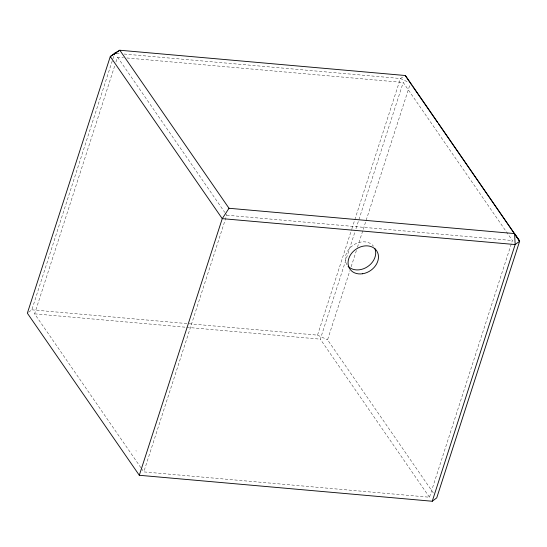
<?xml version="1.0" encoding="UTF-8"?>
<svg xmlns="http://www.w3.org/2000/svg" width="547" height="547" viewBox="0 0 547 547"><rect width="100%" height="100%" fill="white"/><g stroke="black" fill="none" stroke-linecap="round" stroke-linejoin="round"><path stroke-width="0.41" stroke-dasharray="2.73 2.05" d="M28.635 312.228L31.835 309.821L112.641 59.698M112.908 58.885L114.22 54.823M140.873 467.685L34.611 313.841L114.904 65.264M115.95 62.016L117.53 57.141L123.478 57.667M126.877 57.975L403.214 82.467L512.389 240.53L429.47 497.223L143.786 471.897L226.697 215.203L225.241 213.098M189.139 323.762L317.527 335.14L351.625 229.569M351.885 228.755L400.418 78.515L403.884 76.43M429.47 497.223L320.303 339.161L354.935 231.935M355.988 228.687L403.214 82.467M433.34 492.956L327.564 339.803L349.854 270.772M351.167 266.717L356.412 250.471M357.458 247.223L362.962 230.171M363.229 229.357L409.901 84.799M116.443 53.353L120.696 53.729M124.094 54.03L400.418 78.515L407.344 81.742M226.697 215.203L512.389 240.53M31.835 309.821L188.284 323.687M34.611 313.841L185.959 327.256M186.807 327.332L320.303 339.161M317.527 335.14L327.564 339.803M117.53 57.141L224.755 212.393M141.358 468.389L143.786 471.897M135.957 450.666L136.237 451.104M347.024 264.857A16.198 12.916 -34.6 0 1 352.986 245.357A16.198 12.916 -34.6 0 1 373.478 246.198"/><path stroke-width="0.82" d="M114.22 54.823L114.74 53.203L119.82 50.242L405.395 75.527L519.65 241.179L436.732 497.873L432.246 501.243L139.3 475.275L27.35 313.192L110.275 56.56L114.74 53.203L116.443 53.353M139.3 475.275L222.253 218.643L229.002 208.27L514.563 233.583L519.65 241.179L515.165 244.557L432.246 501.243M405.272 75.595L411.884 85.277M412.855 86.686L437.614 122.501M438.585 123.902L519.65 241.179M229.002 208.27L119.82 50.242L110.275 56.56L222.253 218.643L515.165 244.557L514.563 233.583M374.77 248.365A16.198 12.916 -34.6 0 1 367.57 266.683A16.198 12.916 -34.6 0 1 348.063 266.198M362.661 273.746A16.198 12.916 -34.6 0 0 376.739 250.902A16.198 12.916 -34.6 0 0 350.408 255.018A16.198 12.916 -34.6 0 0 362.661 273.746"/></g></svg>
